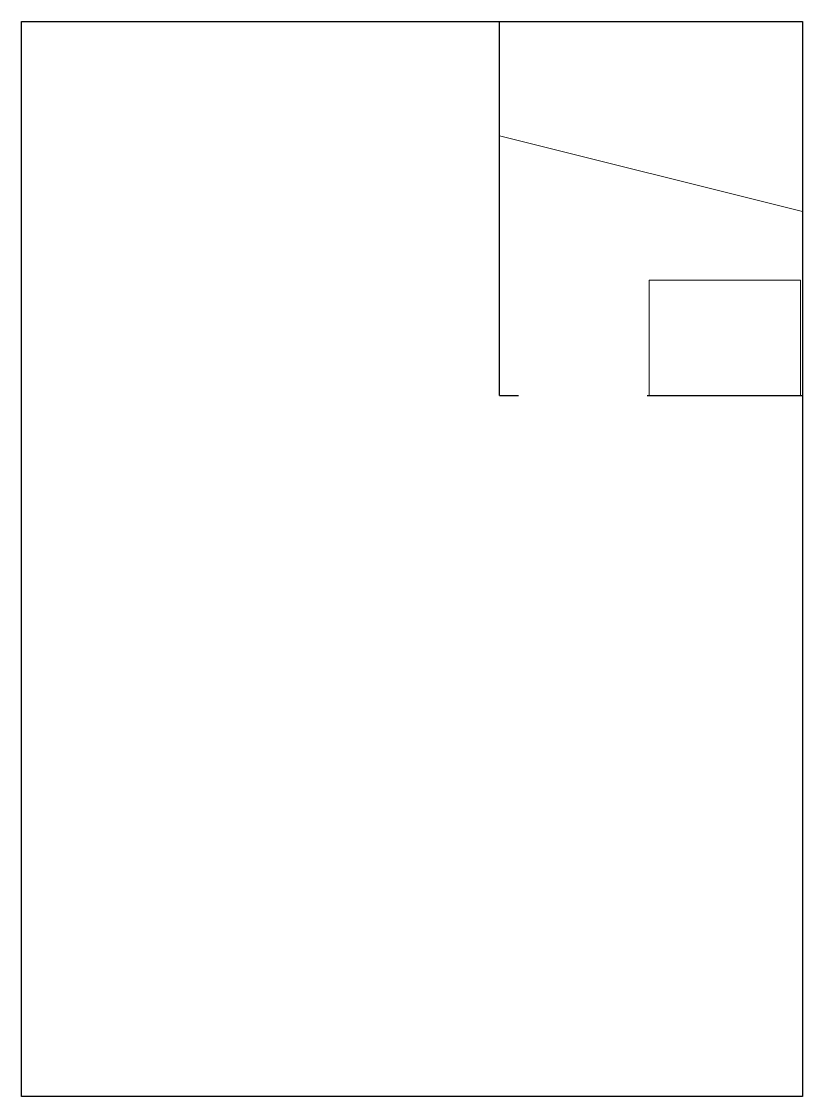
# Model space of a CAD drawing. Header units: millimetres. Extents: x 743280 to 1140305, y -337608 to -106611.
# Drawn here: x 1094991 to 1099116, y -301931 to -296256 of the extents above; entities that cross this region are included whole.
import ezdxf

# ---------------------------------------------------------------- set-up
doc = ezdxf.new("R2010")
doc.units = ezdxf.units.MM
doc.layers.add('ОСНОВНЫЕ', color=7, linetype='Continuous', lineweight=30)
doc.layers.add('ТОНКИЕ', color=250, linetype='Continuous', lineweight=13)

msp = doc.modelspace()

# ---------------------------------------------------------------- linework, layer by layer
at = {"layer": 'ОСНОВНЫЕ', "ltscale": 100}
for p, q in [((1097516.4, -298230.8), (1097516.4, -296255.8)), ((1097516.4, -298230.8), (1097615.7, -298230.8)), ((1098295.7, -298230.8), (1099116.4, -298230.8))]:
    msp.add_line(p, q, dxfattribs=at)
msp.add_lwpolyline([(1099116.4, -301930.8), (1094991.4, -301930.8), (1094991.4, -296255.8), (1099116.4, -296255.8)], close=True, dxfattribs=at)
at = {"layer": 'ТОНКИЕ', "ltscale": 50}
msp.add_line((1097516.4, -296859.9), (1099116.4, -297258), dxfattribs=at)
msp.add_lwpolyline([(1099106.1, -298230.8), (1098306.1, -298230.8), (1098306.1, -297620.8), (1099106.1, -297620.8)], close=True, dxfattribs=at)

doc.saveas('drawing.dxf')
